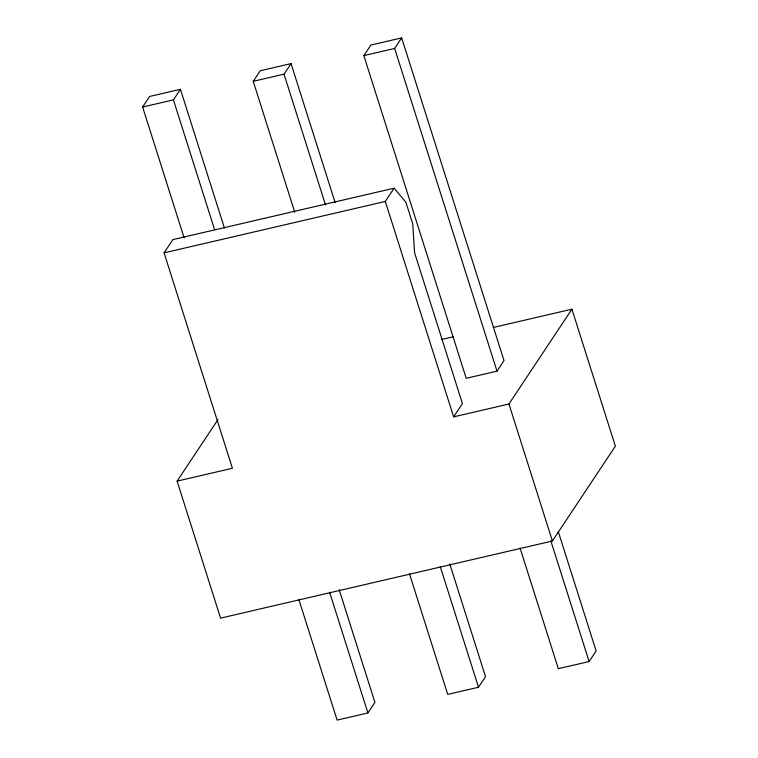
<?xml version="1.0" encoding="UTF-8"?>
<svg xmlns="http://www.w3.org/2000/svg" width="758" height="758" viewBox="0 0 758 758"><rect width="100%" height="100%" fill="white"/><g stroke="black" fill="none" stroke-linecap="round" stroke-linejoin="round"><path stroke-width="1.14" d="M184.147 237.908L142.627 107.03L149.639 96.465L180.432 89.311L224.453 228.092M142.627 107.03L173.421 99.876L180.432 89.311M294.758 212.202L253.238 81.324L260.25 70.759L291.044 63.606L335.074 202.386M493.562 327.399L571.911 309.188L615.373 446.187L552.402 541.013L220.569 618.13L177.107 481.122L232.412 468.273L164.079 252.859L172.881 239.604L394.103 188.192L405.89 202.263L412.731 223.809L414.598 252.812L462.437 403.607L453.635 416.862L385.301 201.448L394.103 188.192M253.238 81.324L284.032 74.161L291.044 63.606M363.849 55.618L370.861 45.054L401.655 37.9L504.023 360.59L497.011 371.155L466.217 378.308L363.849 55.618L394.643 48.455L401.655 37.9M177.107 481.122L218.001 419.544M453.635 416.862L508.94 404.005L571.911 309.188M298.832 599.426L337.111 720.1L367.905 712.946L374.916 702.382L339.139 589.61M409.443 573.721L447.722 694.394L478.516 687.241L485.527 676.676L449.75 563.905M520.054 548.015L558.333 668.689L589.127 661.535L596.139 650.97L558.22 531.434M164.079 252.859L385.301 201.448M441.715 339.442L453.237 336.77M508.94 404.005L552.402 541.013M394.643 48.455L497.011 371.155M550.848 540.861L589.127 661.535M284.032 74.161L325.552 205.048M440.237 566.567L478.516 687.241M173.421 99.876L214.58 229.627M329.626 592.273L367.905 712.946"/></g></svg>
